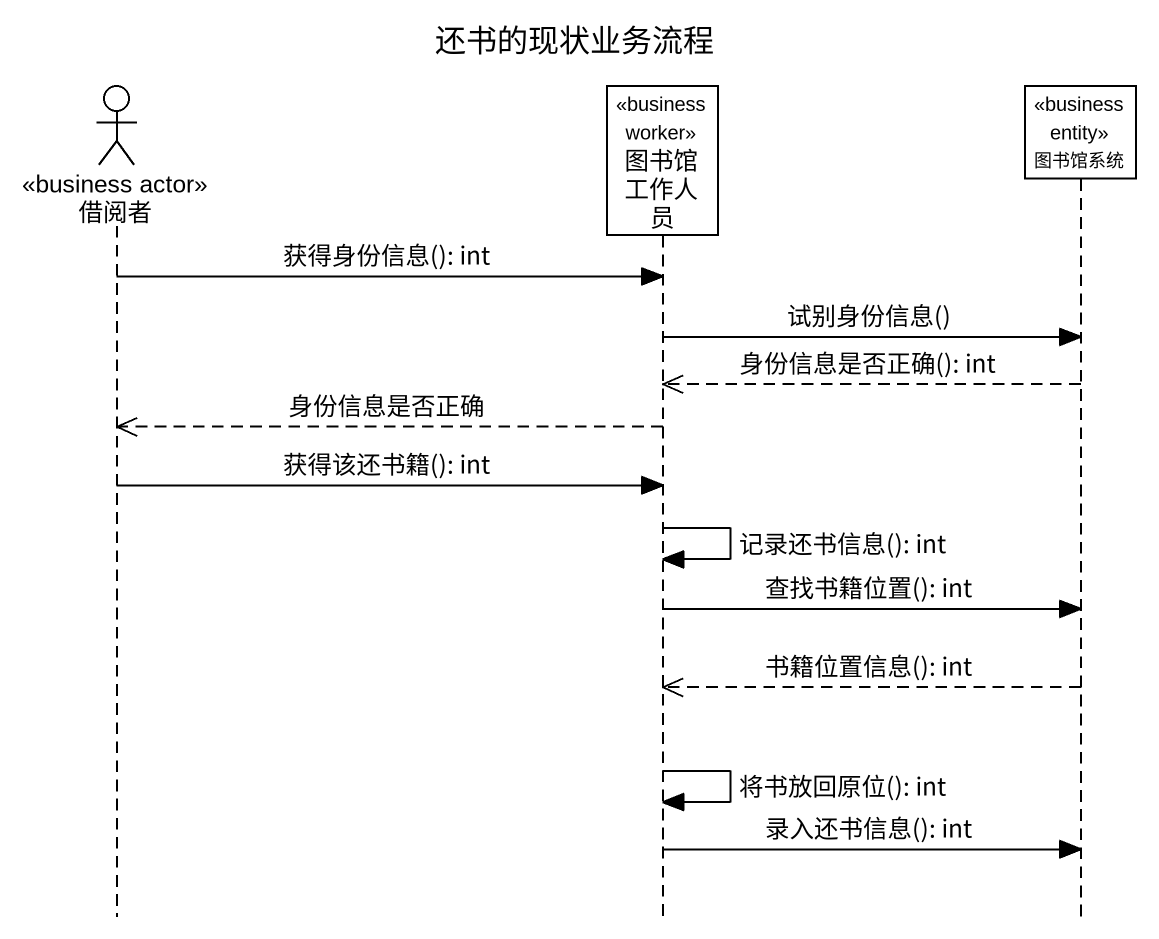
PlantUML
@startuml
title 还书的现状业务流程
hide footbox
actor 借阅者 <<business actor>>
participant 图书馆工作人员 <<business worker>>
participant 图书馆系统 <<business entity>>

借阅者 -> 图书馆工作人员 : 获得身份信息(): int
图书馆工作人员 -> 图书馆系统 : 试别身份信息()
图书馆系统 -->> 图书馆工作人员 : 身份信息是否正确(): int
图书馆工作人员 -->> 借阅者 : 身份信息是否正确
借阅者 -> 图书馆工作人员 : 获得该还书籍(): int
图书馆工作人员 -> 图书馆工作人员 : 记录还书信息(): int
图书馆工作人员 -> 图书馆系统 : 查找书籍位置(): int
图书馆系统 -->> 图书馆工作人员 : 书籍位置信息(): int
图书馆工作人员 -> 图书馆工作人员 : 将书放回原位(): int
图书馆工作人员 -> 图书馆系统 : 录入还书信息(): int
@enduml
